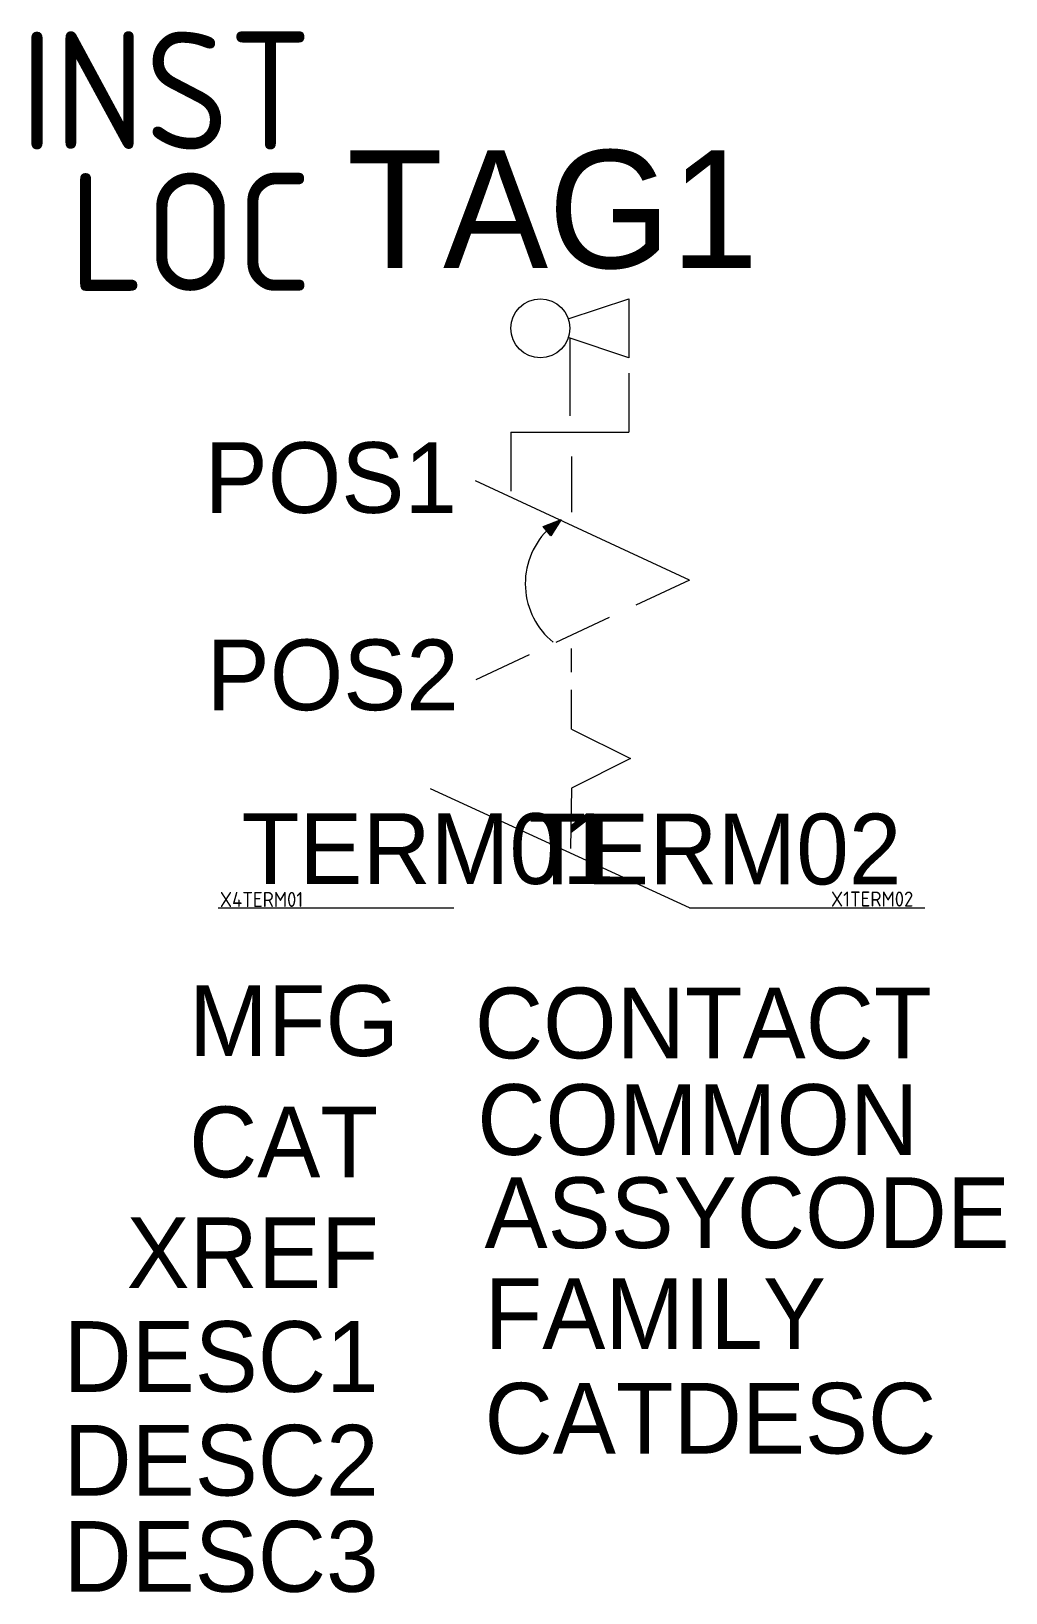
# Model space of a CAD drawing. Header units: millimetres. Extents: x -9 to 11.7, y -14.5 to 18.6.
import ezdxf
from ezdxf.enums import TextEntityAlignment as Align

# ---------------------------------------------------------------- set-up
doc = ezdxf.new("R2010")
doc.units = ezdxf.units.MM
doc.styles.add('WD_IEC', font='isocp2.shx', dxfattribs={"width": 0.9, "height": 4})

msp = doc.modelspace()

# ---------------------------------------------------------------- linework, layer by layer
for p, q in [((2.431, 12.492), (3.713, 12.92)), ((3.713, 12.92), (3.713, 11.67)), ((3.713, 11.67), (2.431, 12.097)), ((2.464, 12.086), (2.463, 10.436)), ((3.713, 11.339), (3.713, 10.089)), ((1.213, 10.089), (1.213, 8.839)), ((1.213, 10.089), (3.713, 10.089)), ((2.5, 9.577), (2.5, 8.395)), ((5, 6.951), (0.464, 9.059)), ((1.897, 8.087), (2.28, 8.239)), ((2.064, 7.888), (1.897, 8.087)), ((2.28, 8.239), (2.064, 7.888)), ((5, 6.951), (3.867, 6.423)), ((3.301, 6.159), (2.168, 5.631)), ((1.601, 5.366), (0.468, 4.838)), ((2.5, 5), (2.5, 5.5)), ((2.5, 3.79), (2.5, 4.626)), ((2.5, 3.79), (3.75, 3.165)), ((3.75, 3.165), (2.5, 2.54)), ((5, 0), (-0.496, 2.524)), ((2.5, 2.54), (2.476, 1.26)), ((-5, 0), (0, 0)), ((5, 0), (10, 0))]:
    msp.add_line(p, q)
msp.add_circle((1.838, 12.295), 0.625)
msp.add_arc((3.119, 6.878), 1.601, 135.5028, 230.9613)
msp.add_solid([(2.064, 7.888), (1.897, 8.087), (2.28, 8.239)])

# ---------------------------------------------------------------- texts
at = {"style": 'WD_IEC', "flags": 1}
for tag, p in [('INST', (-3.007, 16.088)), ('LOC', (-3.007, 13.088))]:
    msp.add_attdef(tag, text='', height=2.5, dxfattribs=at).set_placement(p, align=Align.RIGHT)
for tag, p, s, height in [('TAG1', (-2.268, 13.572), 'S', 2.5), ('TERM01', (-4.5, 0.506), '1', 1.5)]:
    msp.add_attdef(tag, p, s, height=height)
at = {"flags": 8}
for tag, text, p in [('POS1', '1', (0.068, 9.128)), ('POS2', '2', (0.109, 4.942))]:
    msp.add_attdef(tag, text=text, height=1.5, dxfattribs=at).set_placement(p, align=Align.MIDDLE_RIGHT)
msp.add_attdef('TERM02', text='2', height=1.5).set_placement((9.499, 0.497), align=Align.RIGHT)
at = {"style": 'WD_IEC', "flags": 1}
for tag, p in [('X4TERM01', (-4.962, 0.017)), ('X1TERM02', (8.005, 0.026))]:
    msp.add_attdef(tag, p, '', height=0.32, dxfattribs=at)
at = {"flags": 1}
for tag, p, s in [('MFG', (-5.616, -3.144), ''), ('CONTACT', (0.448, -3.193), 'NO'), ('COMMON', (0.499, -5.242), '02'), ('CAT', (-5.616, -5.716), ''), ('ASSYCODE', (0.654, -7.218), ''), ('FAMILY', (0.654, -9.358), 'PB_ACKO'), ('CATDESC', (0.654, -11.578), '')]:
    msp.add_attdef(tag, p, s, height=1.5, dxfattribs=at)
at = {"lineweight": 15, "flags": 1}
msp.add_attdef('XREF', text='', height=1.5, dxfattribs=at).set_placement((-1.593, -8.069), align=Align.RIGHT)
at = {"flags": 1}
for tag, p in [('DESC1', (-1.593, -10.269)), ('DESC2', (-1.593, -12.469)), ('DESC3', (-1.593, -14.51))]:
    msp.add_attdef(tag, text='', height=1.5, dxfattribs=at).set_placement(p, align=Align.RIGHT)

doc.saveas('drawing.dxf')
